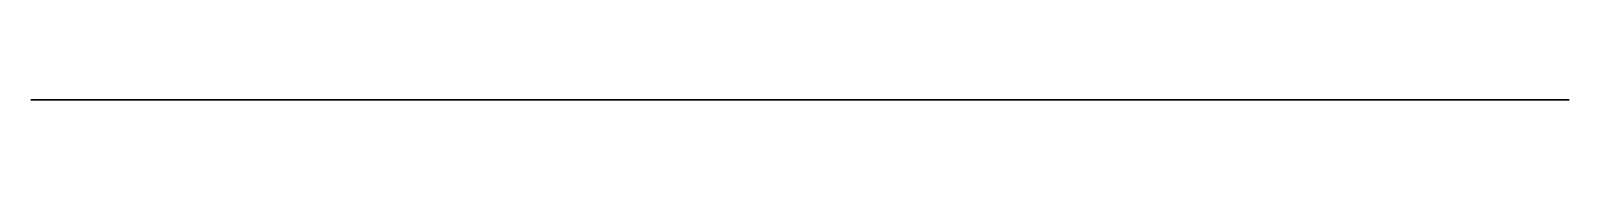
# Model space of a CAD drawing. Header units: millimetres. Extents: x 52.5 to 73.6, y 0 to 0.
import ezdxf

# ---------------------------------------------------------------- set-up
doc = ezdxf.new("R2010")
doc.units = ezdxf.units.MM
doc.layers.get('0').update_dxf_attribs({"color": 194, "true_color": 0x551cb1})

msp = doc.modelspace()

# ---------------------------------------------------------------- linework, layer by layer
at = {"color": 74, "true_color": 0x58b11b}
msp.add_polyline3d([(71.056, 0, 30.47), (71.061, 0, 27.162), (73.585, 0, 27.162), (73.585, 0, 1.235), (52.478, 0, 1.235), (52.478, 0, 28.904), (53.251, 0, 29.594), (53.251, 0, 98.88), (52.478, 0, 99.53), (52.478, 0, 130.696), (55.377, 0, 130.696), (55.377, 0, 130.689), (55.376, 0, 129.45), (55.387, 0, 128.747), (55.432, 0, 128.046), (55.473, 0, 127.7), (55.531, 0, 127.357), (55.608, 0, 127.02), (55.706, 0, 126.688), (55.824, 0, 126.366), (55.96, 0, 126.053), (56.115, 0, 125.749), (56.289, 0, 125.455), (56.48, 0, 125.173), (56.689, 0, 124.903), (56.915, 0, 124.647), (57.159, 0, 124.404), (57.284, 0, 124.292), (57.414, 0, 124.184), (57.548, 0, 124.08), (57.685, 0, 123.982), (57.827, 0, 123.888), (57.971, 0, 123.801), (58.119, 0, 123.72), (58.269, 0, 123.645), (58.422, 0, 123.577), (58.577, 0, 123.517), (58.734, 0, 123.465), (58.892, 0, 123.422), (59.051, 0, 123.387), (59.212, 0, 123.361), (59.373, 0, 123.346), (59.534, 0, 123.34), (59.544, 0, 120.591), (61.295, 0, 120.591), (61.963, 0, 120.591), (62.295, 0, 120.583), (62.622, 0, 120.561), (62.783, 0, 120.544), (62.942, 0, 120.521), (63.098, 0, 120.491), (63.252, 0, 120.455), (63.402, 0, 120.411), (63.549, 0, 120.359), (63.693, 0, 120.297), (63.763, 0, 120.263), (63.832, 0, 120.226), (63.941, 0, 120.162), (64.047, 0, 120.095), (64.151, 0, 120.023), (64.252, 0, 119.948), (64.35, 0, 119.869), (64.445, 0, 119.787), (64.537, 0, 119.701), (64.626, 0, 119.611), (64.712, 0, 119.518), (64.794, 0, 119.422), (64.872, 0, 119.322), (64.947, 0, 119.219), (65.019, 0, 119.114), (65.086, 0, 119.005), (65.149, 0, 118.893), (65.209, 0, 118.779), (65.291, 0, 118.601), (65.361, 0, 118.419), (65.422, 0, 118.235), (65.471, 0, 118.048), (65.509, 0, 117.859), (65.536, 0, 117.669), (65.552, 0, 117.477), (65.558, 0, 117.286), (65.552, 0, 117.094), (65.536, 0, 116.903), (65.509, 0, 116.712), (65.471, 0, 116.524), (65.422, 0, 116.337), (65.361, 0, 116.152), (65.291, 0, 115.971), (65.209, 0, 115.792), (65.117, 0, 115.619), (65.015, 0, 115.453), (64.905, 0, 115.293), (64.786, 0, 115.14), (64.659, 0, 114.996), (64.525, 0, 114.858), (64.382, 0, 114.729), (64.233, 0, 114.609), (64.078, 0, 114.497), (63.916, 0, 114.394), (63.748, 0, 114.3), (63.575, 0, 114.216), (63.396, 0, 114.142), (63.213, 0, 114.077), (63.026, 0, 114.024), (62.834, 0, 113.98), (62.834, 0, 105.622), (62.819, 0, 103.977), (62.842, 0, 103.157), (62.872, 0, 102.75), (62.92, 0, 102.346), (62.955, 0, 102.143), (63, 0, 101.944), (63.055, 0, 101.747), (63.12, 0, 101.555), (63.195, 0, 101.366), (63.279, 0, 101.181), (63.373, 0, 101.001), (63.475, 0, 100.826), (63.586, 0, 100.656), (63.706, 0, 100.492), (63.834, 0, 100.334), (63.969, 0, 100.183), (64.113, 0, 100.039), (64.264, 0, 99.902), (64.422, 0, 99.772), (64.588, 0, 99.651), (64.761, 0, 99.537), (64.94, 0, 99.431), (65.124, 0, 99.335), (65.313, 0, 99.248), (65.506, 0, 99.17), (65.702, 0, 99.102), (65.902, 0, 99.043), (66.103, 0, 98.994), (66.103, 0, 96.749), (67.121, 0, 96.749), (67.664, 0, 96.738), (67.933, 0, 96.72), (68.201, 0, 96.692), (68.464, 0, 96.65), (68.724, 0, 96.593), (68.852, 0, 96.558), (68.978, 0, 96.518), (69.102, 0, 96.473), (69.225, 0, 96.423), (69.45, 0, 96.319), (69.671, 0, 96.205), (69.885, 0, 96.08), (70.095, 0, 95.945), (70.254, 0, 95.833), (70.408, 0, 95.715), (70.558, 0, 95.591), (70.704, 0, 95.462), (70.821, 0, 95.351), (70.933, 0, 95.235), (71.041, 0, 95.115), (71.145, 0, 94.991), (71.244, 0, 94.864), (71.339, 0, 94.733), (71.514, 0, 94.462), (71.671, 0, 94.179), (71.808, 0, 93.885), (71.927, 0, 93.583), (72.025, 0, 93.274), (72.11, 0, 92.95), (72.181, 0, 92.624), (72.236, 0, 92.295), (72.272, 0, 91.967), (72.281, 0, 91.803), (72.284, 0, 91.639), (72.281, 0, 91.477), (72.271, 0, 91.315), (72.254, 0, 91.155), (72.229, 0, 90.995), (72.196, 0, 90.838), (72.155, 0, 90.682), (72.104, 0, 90.524), (72.044, 0, 90.369), (71.977, 0, 90.218), (71.901, 0, 90.071), (71.817, 0, 89.929), (71.725, 0, 89.792), (71.625, 0, 89.66), (71.517, 0, 89.536), (71.383, 0, 89.4), (71.24, 0, 89.272), (71.09, 0, 89.154), (70.932, 0, 89.045), (70.779, 0, 88.952), (70.621, 0, 88.869), (70.459, 0, 88.796), (70.293, 0, 88.732), (70.124, 0, 88.677), (69.951, 0, 88.633), (69.776, 0, 88.599), (69.599, 0, 88.575), (69.599, 0, 86.917), (73.267, 0, 86.917), (73.267, 0, 82.866), (63.578, 0, 82.866), (63.584, 0, 51.069), (64.202, 0, 51.062), (64.51, 0, 51.047), (64.813, 0, 51.019), (65.111, 0, 50.973), (65.257, 0, 50.943), (65.4, 0, 50.907), (65.542, 0, 50.864), (65.68, 0, 50.815), (65.816, 0, 50.758), (65.948, 0, 50.693), (66.067, 0, 50.627), (66.184, 0, 50.557), (66.298, 0, 50.482), (66.409, 0, 50.403), (66.517, 0, 50.32), (66.621, 0, 50.233), (66.723, 0, 50.142), (66.821, 0, 50.047), (66.915, 0, 49.948), (67.006, 0, 49.846), (67.093, 0, 49.74), (67.176, 0, 49.63), (67.255, 0, 49.517), (67.33, 0, 49.401), (67.4, 0, 49.281), (67.467, 0, 49.158), (67.56, 0, 48.963), (67.64, 0, 48.764), (67.708, 0, 48.561), (67.764, 0, 48.356), (67.807, 0, 48.148), (67.838, 0, 47.939), (67.857, 0, 47.729), (67.863, 0, 47.518), (67.857, 0, 47.307), (67.838, 0, 47.096), (67.807, 0, 46.887), (67.764, 0, 46.68), (67.708, 0, 46.474), (67.64, 0, 46.272), (67.56, 0, 46.073), (67.467, 0, 45.877), (67.4, 0, 45.754), (67.33, 0, 45.635), (67.255, 0, 45.518), (67.176, 0, 45.405), (67.093, 0, 45.296), (67.006, 0, 45.189), (66.915, 0, 45.087), (66.821, 0, 44.988), (66.723, 0, 44.893), (66.621, 0, 44.802), (66.517, 0, 44.715), (66.409, 0, 44.632), (66.298, 0, 44.553), (66.184, 0, 44.478), (66.067, 0, 44.408), (65.948, 0, 44.342), (65.816, 0, 44.277), (65.68, 0, 44.221), (65.541, 0, 44.171), (65.399, 0, 44.128), (65.254, 0, 44.092), (65.107, 0, 44.062), (64.808, 0, 44.017), (64.502, 0, 43.988), (64.194, 0, 43.974), (63.574, 0, 43.967), (63.557, 0, 41.921), (65.003, 0, 41.921), (65.925, 0, 35.752), (66.007, 0, 35.239), (66.106, 0, 34.729), (66.229, 0, 34.226), (66.38, 0, 33.731), (66.526, 0, 33.344), (66.608, 0, 33.154), (66.696, 0, 32.968), (66.791, 0, 32.786), (66.893, 0, 32.608), (67.002, 0, 32.434), (67.119, 0, 32.265), (67.278, 0, 32.06), (67.452, 0, 31.863), (67.638, 0, 31.675), (67.834, 0, 31.499), (67.977, 0, 31.383), (68.125, 0, 31.272), (68.277, 0, 31.167), (68.433, 0, 31.068), (68.593, 0, 30.976), (68.756, 0, 30.891), (68.923, 0, 30.812), (69.093, 0, 30.742), (69.265, 0, 30.681), (69.441, 0, 30.629), (69.619, 0, 30.586), (69.8, 0, 30.551), (69.983, 0, 30.523), (70.166, 0, 30.502), (70.534, 0, 30.478)], close=True, dxfattribs=at)

doc.saveas('drawing.dxf')
